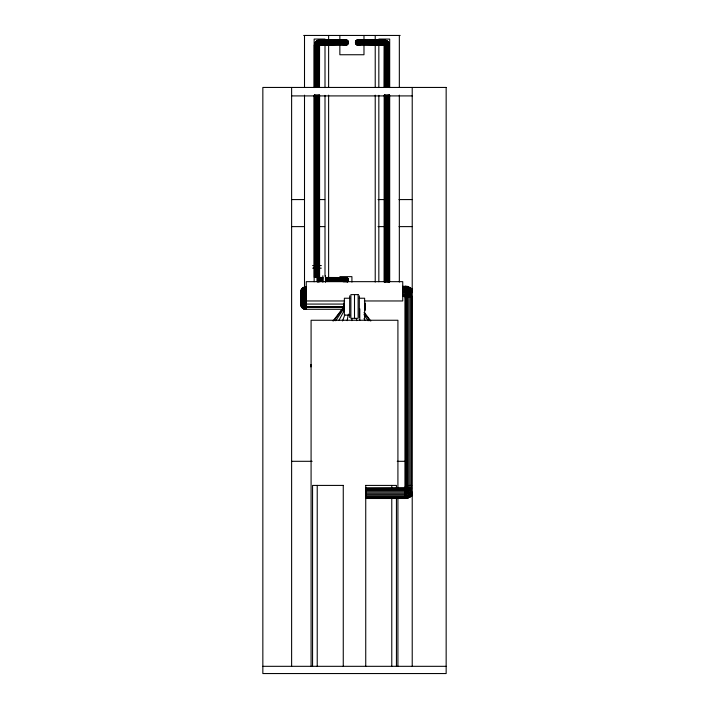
<?xml version="1.0" encoding="UTF-8"?>
<svg xmlns="http://www.w3.org/2000/svg" width="709" height="709" viewBox="0 0 709 709"><rect width="100%" height="100%" fill="white"/><g stroke="black" fill="none" stroke-linecap="round" stroke-linejoin="round"><path stroke-width="1.06" d="M314.371 87.198L314.371 45.101L315.071 42.496L316.976 40.59L319.582 39.89L345.895 39.89C349.697 39.801 348.872 46.076 345.221 45.013C349.218 46.005 349.138 38.906 345.15 39.979L345.895 39.89M358.621 45.013C354.97 46.076 354.146 39.801 357.948 39.89L384.26 39.89L386.866 40.59L388.771 42.496L389.471 45.101L389.471 87.172M347.729 281.916C349.626 280.179 347.658 276.785 345.221 277.556C347.623 276.847 349.36 280.25 347.578 281.916M365.507 494.625L405.149 494.625L409.784 492.702L411.486 489.768L411.707 296.522C411.787 291.904 406.939 289.148 402.739 289.963M301.812 292.383L301.316 289.547L303.496 287.455L305.34 288.377L306.261 290.787L305.411 287.03L303.656 288.536L303.656 303.115L304.418 304.037L306.261 304.418M306.261 306.004L303.115 305.349L301.812 303.78L301.963 288.616C303.603 287.446 306.217 288.785 306.261 290.787C306.368 288.448 302.832 286.507 301.564 289.033L301.05 290.787L301.05 305.375L302.406 308.078L304.001 308.282M306.261 288.182L304.959 288.838L304.959 303.417C308.938 305.614 298.613 300.749 301.316 306.616L303.496 308.707L304.959 308.761M344.441 281.916L344.547 278.77L343.785 277.556M347.1 320.663L348.394 314.149M301.396 291.913L301.83 290.096M384.26 39.89L384.26 87.172L384.349 45.101L385.616 40.067L357.274 39.979M411.486 294.82L405.149 296.522L407.843 286.454L412.523 289.148M303.7 287.987C304.71 285.647 306.554 289.538 306.261 290.787C306.182 288.403 302.61 287.765 301.396 289.662L301.396 306.501L302.406 308.078M345.513 281.916L345.717 278.77L344.255 277.556M342.491 320.947L344.858 314.778M301.139 291.372L302.052 288.448L305.588 287.278M405.149 297.869L407.755 296.699L411.707 296.566L402.739 296.522M405.149 486.72L407.755 485.55L411.707 485.417M346.426 281.916C347.561 280.463 346.896 277.104 344.654 277.556M338.831 320.512L344.379 310.276M389.294 43.745L384.26 45.101L386.866 40.59M402.739 288.705C406.222 288.333 410.103 289.378 411.92 292.613L405.149 296.522L410.36 287.499M335.72 320.76L343.971 308.326M347.135 281.916C348.677 280.321 347.33 276.9 344.955 277.556M343.643 304.072L306.261 304.072C303.053 305.331 307.591 312.013 302.823 308.22C301.768 306.43 304.196 302.619 306.084 304.391M333.85 320.76L343.059 308.326M314.548 43.745L319.582 45.101L318.226 40.067L315.142 42.54L314.459 45.101L314.459 87.198M333.035 320.991L342.155 309.097M412.381 493.127L409.598 495.768L405.149 496.965L365.507 496.965M302.876 287.863L302.353 288.838L302.353 303.417L303.496 304.799L306.261 305.375M301.228 290.114L301.75 289.485M303.496 287.455L301.83 288.926M387.885 41.476L388.7 42.54L384.26 45.101L387.947 41.414M317.623 282.022L319.582 280.073L322.87 280.073M318.288 282.031L319.582 280.746L322.87 280.746M405.149 296.522L412.39 289.281L407.799 286.631L402.739 286.276M344.255 45.013C346.533 45.146 346.533 39.846 344.255 39.979M359.587 39.979C357.309 39.846 357.309 45.146 359.587 45.013M412.39 495.307L407.799 497.957L405.149 498.312L365.507 498.312M365.507 498.489L405.149 498.489L407.843 498.135L412.523 495.44M343.785 39.979L344.636 42.496L343.785 45.013M360.057 45.013L359.206 42.496L360.057 39.979M303.115 287.624L304.312 287.145M304.622 287.189L302.982 288.607L302.982 303.195L303.939 304.356L306.261 304.835M304.037 287.269L305.411 287.03M344.654 39.979C347.729 39.367 347.729 45.615 344.654 45.013M359.188 45.013C356.113 45.615 356.113 39.367 359.188 39.979M344.955 39.979C348.624 39.075 348.624 45.908 344.955 45.013M358.887 45.013C355.218 45.908 355.218 39.075 358.887 39.979M304.622 308.973L302.823 308.22M358.692 45.013C354.66 46.076 354.66 38.915 358.692 39.979M305.109 287.048L306.261 286.879M305.003 287.313L306.261 287.234M306.261 287.641L304.329 288.607L304.329 303.195L306.066 304.143M306.261 288.811L305.526 289.095L305.499 303.78L305.96 304.329C304.276 302.468 301.192 305.118 301.83 307.236L306.261 308.512M306.261 289.485L305.916 304.241M303.682 35.45L400.16 35.45M325.006 39.066L314.149 39.066L314.149 87.606M378.836 39.066L389.693 39.066L389.693 87.606M319.582 39.979L346.568 39.979M347.197 40.236L319.582 40.236L317.145 40.892L315.372 42.664L314.716 45.101L314.716 87.198M356.645 40.236L384.26 40.236L386.697 40.892L388.47 42.664L389.126 45.101L389.126 87.172M347.729 40.652L319.582 40.652L317.357 41.246L315.727 42.877L315.133 45.101L315.133 87.198M356.113 40.652L384.26 40.652L386.485 41.246L388.115 42.877L388.709 45.101L388.709 87.172M348.146 41.193L319.582 41.193L317.623 41.716L316.196 43.143L315.673 45.101L315.673 87.198M355.696 41.193L384.26 41.193L386.219 41.716L387.646 43.143L388.169 45.101L388.169 87.172M348.411 41.822L319.582 41.822L316.737 43.462L316.303 87.198M355.431 41.822L384.26 41.822L387.105 43.462L387.539 87.172M348.5 42.496L319.582 42.496L317.322 43.798L316.976 87.198M355.342 42.496L384.26 42.496L386.52 43.798L386.866 87.172M348.411 43.169L319.582 43.169L317.907 44.135L317.65 87.198M355.431 43.169L384.26 43.169L385.935 44.135L386.192 87.172M348.146 43.798L319.582 43.798L318.447 44.445L318.279 87.198M355.696 43.798L384.26 43.798L385.395 44.445L385.563 87.172M347.729 44.339L318.917 44.72L318.82 87.198M356.113 44.339L384.925 44.72L385.022 87.172M347.197 44.747L319.28 44.924L319.227 87.198M356.645 44.747L384.562 44.924L384.615 87.172M314.371 45.101L346.568 45.013M357.274 45.013L389.471 45.101M291.621 95.91L412.221 95.91M291.621 199.575L303.753 199.575M319.201 199.575L324.722 199.575M378.021 199.575L384.641 199.575M398.981 199.575L412.221 199.575M291.621 226.614L303.753 226.614M319.201 226.614L324.722 226.614M378.021 226.614L384.641 226.614M398.981 226.614L412.221 226.614M312.634 265.547L321.319 265.547M312.634 268.153L321.319 268.153M339.859 276.643L351.921 276.643L351.921 282.129M322.87 277.467L314.371 277.467L314.371 94.953M325.475 277.467L346.568 277.556M322.87 277.813L319.227 277.467L319.227 94.953M325.475 277.813L347.197 277.813M322.87 278.229L319.582 278.229L318.82 277.467L318.82 94.953M325.475 278.229L347.729 278.229M322.87 278.77L319.582 278.77L318.279 277.467M325.475 278.77L348.146 278.77M322.87 279.399L319.582 279.399L317.65 277.467M325.475 279.399L348.411 279.399M325.475 280.073L348.5 280.073M325.475 280.746L348.411 280.746M319.582 281.376L322.87 281.376M325.475 281.376L348.146 281.376M402.739 286.799L407.666 287.127L412.026 289.644M402.739 287.624C406.31 287.313 410.36 288.244 412.381 291.461M402.739 291.31C406.186 290.593 410.422 292.604 410.36 296.522L410.183 489.414L407.755 492.578L405.149 493.278L365.507 493.278M402.739 292.657C405.424 292.073 409.049 293.304 409.013 296.522L408.88 489.068L407.879 490.796L405.149 491.931L365.507 491.931M402.739 293.916L406.452 294.262L407.755 296.522L407.666 488.74L406.452 490.327L405.149 490.672L365.507 490.672M402.739 294.997L405.548 295.041L406.674 296.522L406.629 488.466L405.149 489.591L365.507 489.591M402.739 295.821L405.335 295.848L405.849 296.522L405.823 488.253L405.149 488.767L365.507 488.767M402.739 296.344L405.326 296.522L405.326 488.111L365.507 488.244M349.679 298.232L344.37 298.232L344.37 315.115L349.679 315.115M359.321 298.232L364.63 298.232L364.63 320.255M306.261 300.962L344.636 300.962M364.364 300.962L402.739 300.962L402.739 281.659L306.261 281.659L306.261 309.284L343.643 309.284M343.643 306.678L306.261 306.678L302.823 305.96L301.396 304.241M343.643 307.351L306.261 307.351L302.637 306.598L301.139 304.79M291.621 461.302L312.128 461.302M397.244 461.302L405.601 461.302M343.475 485.417L312.563 485.417L312.563 666.318M365.525 485.417L396.437 485.417L396.437 487.624M365.507 488.067L411.707 488.067M365.507 495.883L405.149 495.883L409.058 494.838L411.92 491.975L405.149 488.067L407.843 498.135M365.507 497.789L407.666 497.461L412.026 494.944L405.149 488.067L411.486 489.768M262.844 666.318L446.156 666.318M305.765 304.126L306.261 304.161M306.261 307.981L303.656 307.626L301.228 306.049C301.245 303.833 304.507 302.468 305.925 304.294M305.003 308.849L306.261 308.929M305.109 309.115L306.261 309.284M357.948 39.89L358.621 39.979M407.843 286.454L405.149 286.099L405.149 498.489M305.88 304.108C303.948 303.984 303.142 307.44 304.037 308.894L305.411 309.133M305.251 309.213L304.037 308.894M303.939 308.707L301.963 307.546L301.139 305.96L301.139 290.203M301.812 306.97L303.097 307.972M315.071 42.496L319.582 45.101L316.976 40.59M315.895 41.414L319.582 45.101M316.976 277.467L319.582 280.073M302.876 308.3L302.353 307.325M364.293 312.501L370.807 320.991M364.072 312.766L369.992 320.76M363.992 314.548L368.122 320.76M405.149 488.067L410.36 497.089M364.001 318.651L365.011 320.512M388.7 42.54L389.383 45.101L389.383 87.172M356.317 318.492L356.742 320.663M412.221 87.446L412.221 666.318M399.335 35.45L399.335 87.429M399.335 95.166L399.335 282.067M397.917 488.306L397.917 320.255L311.083 320.255L311.083 666.318M397.917 498.259L397.917 666.318M396.437 497.55L396.437 666.318M391.776 485.417L391.776 487.624M391.776 497.55L391.776 666.318M389.693 95.334L389.693 281.774M389.471 94.926L389.471 282.058M389.383 94.926L389.383 282.058M389.126 94.926L389.126 282.058M388.709 94.926L388.709 282.058M388.169 94.926L388.169 282.058M387.539 94.926L387.539 282.058M386.866 94.926L386.866 282.058M386.192 94.926L386.192 282.058M385.563 94.926L385.563 282.058M385.022 94.926L385.022 282.058M384.615 94.926L384.615 282.058M378.836 44.587L378.836 87.606M378.836 95.334L378.836 281.774M375.221 35.45L375.221 39.872M375.221 45.403L375.221 87.429M375.221 95.166L375.221 282.067M365.738 485.417L365.738 666.318M365.357 303.053L365.357 310.294M363.983 35.45L363.983 39.739M363.983 45.101L363.983 54.744L339.859 54.744L339.859 45.101M360.553 39.89L360.553 45.101M359.809 308.858L359.809 320.255M359.321 295.821L359.321 317.526M354.5 294.616L354.5 318.323M351.921 318.492L351.921 320.663M349.679 295.821L349.679 317.526M343.643 303.053L343.643 310.294M343.289 39.89L343.289 45.101M343.289 277.467L343.289 281.916M343.262 485.417L343.262 666.318M339.859 35.45L339.859 39.739M328.622 35.45L328.622 39.872M328.622 45.403L328.622 87.429M328.622 95.166L328.622 277.644M325.475 275.73L325.475 282.244M325.006 44.587L325.006 87.606M325.006 95.334L325.006 276.262M322.87 275.73L322.87 282.244M319.582 39.89L319.493 87.198M319.582 94.953L319.582 281.916M318.279 94.953L318.279 281.633M317.65 94.953L317.65 281.633M317.224 485.417L317.224 666.318M316.976 94.953L316.976 281.633M316.303 94.953L316.303 277.467M315.673 94.953L315.673 277.467M315.133 94.953L315.133 277.467M314.716 94.953L314.716 277.467M314.459 94.953L314.459 277.467M314.149 95.334L314.149 281.774M310.914 364.488L310.914 366.899M304.507 35.45L304.507 87.429M304.507 95.166L304.507 287.597M291.621 87.446L291.621 666.318M446.156 87.446L262.844 87.446L262.844 673.55L446.156 673.55L446.156 87.446M358.116 294.616L350.884 294.616L350.884 318.323L358.116 318.323L358.116 294.616M384.349 282.058L384.349 94.926L384.26 282.058"/></g></svg>
